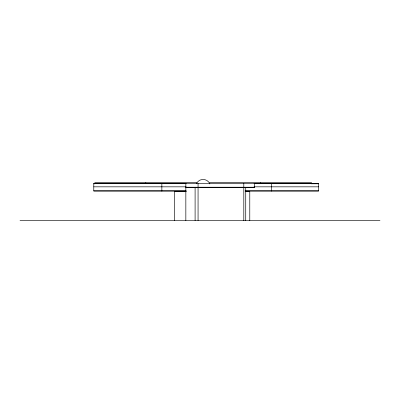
<?xml version="1.0" encoding="UTF-8"?>
<svg xmlns="http://www.w3.org/2000/svg" width="400" height="400" viewBox="0 0 400 400"><rect width="100%" height="100%" fill="white"/><g stroke="black" fill="none" stroke-linecap="round" stroke-linejoin="round"><path stroke-width="0.6" d="M93.78 183.56L186.135 183.56M253.995 183.56L318.61 183.57M93.78 183.78L95.025 183.78M311.14 183.78L318.61 183.78M93.78 186.83L186.135 186.83M253.995 186.83L318.61 186.83M185.84 187.225L254.41 187.225M185.84 187.645L254.41 187.645L254.41 183.465M93.78 190.73L186.135 190.73M245.145 190.73L318.61 190.73M186.135 191.15L93.78 191.15L93.78 183.465L318.61 183.465L318.61 191.15L245.145 191.15M186.335 191.49L174.515 191.49L174.515 220.575M245.425 191.49L249.78 191.49L249.78 220.575M20 220.575L380 220.575M311.575 183.465L311.575 182.67L209.605 182.67L209.605 183.465M271.43 183.465L271.43 191.15M260.59 182.67L260.59 183.465M245.73 187.645L245.73 220.575M243.805 183.465L243.805 187.225M243.805 187.645L243.805 220.575M198.065 183.465L198.065 187.225M198.065 187.645L198.065 220.575M196.78 183.465L196.78 182.67L94.81 182.67L94.81 183.465M195.1 187.645L195.1 220.575M185.84 183.465L185.84 220.575M161.855 183.465L161.855 191.15M145.795 182.67L145.795 183.465M196.78 183.08A7.315 7.315 0 0 1 209.87 183.94"/></g></svg>
